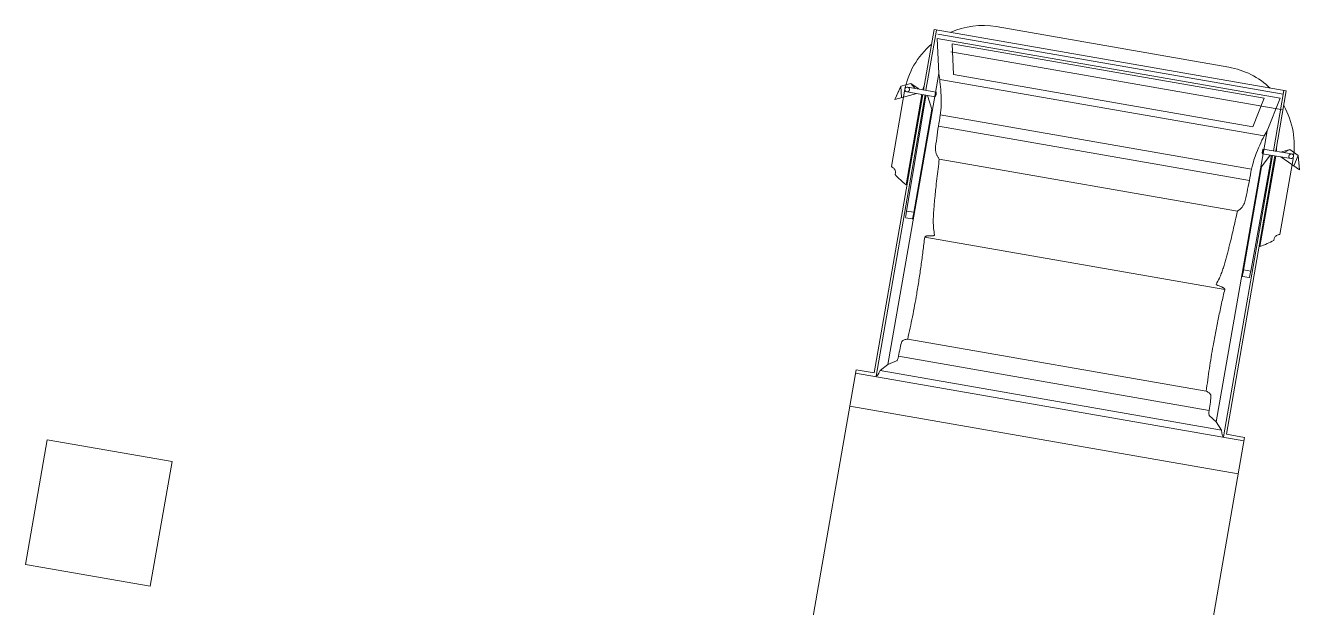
# Model space of a CAD drawing. Extents: x 274235 to 276654, y 142848 to 144425.
# Drawn here: x 275947.13 to 275955.17, y 143084.54 to 143088.22 of the extents above; entities that cross this region are included whole.
import ezdxf

# ---------------------------------------------------------------- set-up
doc = ezdxf.new("R2010")
doc.units = 0
doc.header["$LTSCALE"] = 1.5
doc.layers.get('0').update_dxf_attribs({"linetype": 'CONTINUOUS', "lineweight": 0})
for name, color, linetype, lineweight in [('_ACM-A-DETL', 7, 'CONTINUOUS', 5), ('_ACM-A-SITE-PAKG', 1, 'CONTINUOUS', 5), ('_ACM-S-STRU-CLOS', 5, 'CONTINUOUS', 5)]:
    doc.layers.add(name, color=color, linetype=linetype, lineweight=lineweight)

# ---------------------------------------------------------------- blocks, each defined once
blk = doc.blocks.new('M_Concrete-Rectangular-Column - 800 x 800mm-V827-B1_Working')
at = {"layer": '_ACM-A-DETL', "color": 250}
for p, q in [((400, 400), (-400, 400)), ((-400, 400), (-400, -400)), ((400, -400), (400, 400)), ((-400, -400), (400, -400))]:
    blk.add_line(p, q, dxfattribs=at)
blk = doc.blocks.new('acm_Parking_Truck - Midium Truck 中型货车-V407-B1_Working')
at = {"layer": '_ACM-A-SITE-PAKG'}
for p, q in [((-1244.9, 9000), (-1244.9, 2287.2)), ((1245.1, 9000), (1245.1, 2287.2)), ((-1244.9, 2520), (1245.1, 2520)), ((-1244.9, 2309.9), (1245.1, 2309.9)), ((-1244.9, 2287.2), (-1128.8, 2287.2)), ((-1128.8, 502), (-1128.8, 2287.2)), ((-1113.2, 502), (-1113.2, 2306.2)), ((-1094.4, 2266.4), (1094.6, 2266.4)), ((-1094.4, 2266.4), (-1052.2, 2221.1)), ((1094.6, 2266.4), (1052.4, 2221.1)), ((1113.4, 502), (1113.4, 2306.2)), ((1245.1, 2287.2), (1129, 2287.2)), ((1129, 502), (1129, 2287.2)), ((-1052.2, 354), (-1052.2, 2221.1)), ((-1052.2, 2221.1), (-1001.6, 2188.3)), ((1052.4, 2221.1), (1001.8, 2188.3)), ((1052.4, 354), (1052.4, 2221.1)), ((-995, 2157.3), (995.2, 2157.3)), ((-956.6, 2041.3), (956.8, 2041.3)), ((-961.5, 1386.9), (961.7, 1386.9)), ((-1058.5, 1287.7), (-1100.4, 1287.7)), ((1058.7, 1287.7), (1100.6, 1287.7)), ((-1103.4, 1244.8), (-1107.2, 546.9)), ((-1056.6, 1244.8), (-1103.4, 1244.8)), ((-1057.5, 583.7), (-1056.6, 1259.2)), ((1056.8, 583.7), (1056.8, 1259.2)), ((1056.8, 1244.8), (1103.6, 1244.8)), ((1103.6, 1244.8), (1107.4, 546.9)), ((-1133.7, 502), (-1133.7, 1083)), ((1133.9, 502), (1133.9, 1083)), ((-1244.9, 985), (-1244.9, 500)), ((1245.1, 985), (1245.1, 500)), ((-955.6, 885.6), (955.7, 885.6)), ((-996.7, 683), (996.9, 683)), ((-1097.9, 502), (-1057.5, 583.7)), ((-997.3, 609.9), (997.5, 609.9)), ((1098.1, 502), (1056.8, 583.7)), ((-1273.5, 473.9), (-1296.8, 562.8)), ((-1166.2, 502), (-1296.8, 562.8)), ((-1296.7, 562.5), (-1272.8, 476.5)), ((-1256.4, 544), (-1273.5, 473.9)), ((-1230.4, 502), (-1048.1, 502)), ((1230.6, 502), (1048.2, 502)), ((1166.4, 502), (1297, 562.8)), ((1256.6, 544), (1273.6, 473.9)), ((1296.9, 562.5), (1273, 476.5)), ((1273.6, 473.9), (1297, 562.8)), ((-1273.5, 473.9), (-1214.6, 446.4)), ((-1230.4, 472), (-1048.1, 472)), ((-1181.6, 472), (-1214.6, 446.4)), ((-1214.6, 446.4), (-1159.8, 472)), ((-1128.8, 85.8), (-1128.8, 472)), ((-1113.2, 85.8), (-1113.2, 472)), ((1230.6, 472), (1048.2, 472)), ((1113.4, 85.8), (1113.4, 472)), ((1129, 85.8), (1129, 472)), ((1214.7, 446.4), (1159.9, 472)), ((1181.8, 472), (1214.7, 446.4)), ((1273.6, 473.9), (1214.7, 446.4)), ((-1052.2, 354), (-1098.9, 138)), ((-1039.4, 389.5), (-1052.2, 354)), ((-1039.4, 389.5), (1039.6, 389.5)), ((-999.9, 154.1), (-958.7, 344.3)), ((-958.7, 344.3), (958.9, 344.3)), ((1000.1, 154.1), (958.9, 344.3)), ((1039.6, 389.5), (1052.4, 354)), ((1052.4, 354), (1099.1, 138)), ((-1128.8, 206.7), (1000.1, 206.7)), ((-1128.8, 85.8), (1129, 85.8)), ((-1113.2, 109.3), (1100.5, 109.3)), ((-1098.9, 138), (1099.1, 138)), ((1000.1, 154.1), (-999.9, 154.1)), ((-744.9, 0), (745.1, 0))]:
    blk.add_line(p, q, dxfattribs=at)
for centre, radius, start, end in [((-1230.4, 487), 15, 0, 180), ((-1230.4, 487), 15, 180, 360), ((-744.9, 500), 500, 180, 219.84257), ((745.1, 500), 500, 320.15743, 0), ((1230.6, 487), 15, 0, 180), ((1230.6, 487), 15, 180, 0), ((-744.9, 500), 388.8, 184.13603, 189.08851), ((745.1, 500), 388.8, 350.91149, 355.86397), ((-744.9, 500), 500, 235.93452, 270), ((745.1, 500), 500, 270, 304.06548)]:
    blk.add_arc(centre, radius, start, end, dxfattribs=at)
for centre, major_axis, ratio, start_param, end_param in [((-1113.8, 1315.3), (0, 990.9), 0.069661, 5.998753, 6.274164), ((1114, 1315.3), (0, 990.9), 0.069661, 0.009022, 0.284432), ((-1002.2, 2109.9), (0, 78.6), 0.114908, 5.360309, 6.209776), ((1002.4, 2109.9), (0, 78.6), 0.114908, 0.073409, 0.922932), ((-982.9, 2143.4), (0, 106.8), 0.114908, 1.440062, 2.441316), ((983, 2143.4), (0, 106.8), 0.114907, 3.841881, 4.843139), ((-1100.4, 1244.8), (0, 42.9), 0.069659, 0, 1.569447), ((-1058.5, 1259.3), (0, 28.3), 0.069659, 4.70814, 6.283185), ((-23989.2, 8929.6), (10874.4, 22481.8), 0.972345, 4.840859, 4.84261), ((23989.4, 8929.6), (-10874.4, 22481.8), 0.972345, 1.440575, 1.442326), ((1058.7, 1259.3), (0, 28.3), 0.069478, 0, 1.575045), ((1100.6, 1244.8), (0, 42.9), 0.069659, 4.713738, 6.283185), ((-829.1, 1009.4), (534.4, 206.3), 0.348636, 2.03739, 2.232021), ((829.2, 1009.4), (-534.4, 206.3), 0.348636, 4.051164, 4.245796), ((-944.6, 604.7), (0, 459.8), 0.114908, 1.062646, 1.399612), ((944.8, 604.7), (0, 459.8), 0.114908, 4.883574, 5.220539), ((-1242.1, 797), (0, 2138.7), 0.114908, 4.624805, 4.659071), ((1242.3, 797), (0, 2138.7), 0.114908, 1.624114, 1.658381), ((-1018.4, 707.9), (0, 210.8), 0.114908, 3.683539, 4.042283), ((-1005.2, 626.8), (0, 70.7), 0.114908, 3.929223, 4.470413), ((1005.3, 626.8), (0, 70.7), 0.114908, 1.812773, 2.353962), ((1018.6, 707.9), (0, 210.8), 0.114908, 2.240903, 2.599646), ((-1103.3, 547), (0, 56), 0.069661, 1.573778, 2.507309), ((-1047.9, 486.6), (0, 15.4), 0.114908, 4.738355, 7.828015), ((-1047.9, 487.4), (0, 15.4), 0.114908, 1.596763, 4.686423), ((-1111.8, 2103.1), (0, 1825.8), 0.114908, 3.493929, 3.67097), ((1112, 2103.1), (0, 1825.8), 0.114908, 2.612216, 2.789257), ((1048.1, 486.6), (0, 15.4), 0.114908, 4.738355, 7.828015), ((1048.1, 487.4), (0, 15.4), 0.114908, 1.596763, 4.686423), ((1103.5, 547), (0, 56), 0.069661, 3.775876, 4.709407)]:
    blk.add_ellipse(centre, major_axis=major_axis, ratio=ratio, start_param=start_param, end_param=end_param, dxfattribs=at)
for points in [[(-990.8, 2061.7), (-989.1, 2058.9), (-985.1, 2054), (-977.4, 2048.1), (-967.8, 2043.9), (-960.5, 2042.1), (-956.6, 2041.3)], [(991, 2061.7), (989.3, 2058.9), (985.3, 2054), (977.6, 2048.1), (968, 2043.9), (960.7, 2042.1), (956.8, 2041.3)], [(-939.9, 1375.5), (-936.1, 1374.9), (-928.2, 1373.1), (-920.2, 1371.3), (-916.2, 1370.5)], [(940.1, 1375.5), (936.2, 1374.9), (928.4, 1373.1), (920.4, 1371.3), (916.3, 1370.5)], [(-1214, 1029.8), (-1213.4, 1026.7), (-1212.9, 1020.6), (-1214.3, 1011.7), (-1218, 1003.4), (-1224.3, 996), (-1233.2, 989.6), (-1240.8, 986.4), (-1244.9, 985)], [(1214.2, 1029.8), (1213.6, 1026.7), (1213, 1020.6), (1214.4, 1011.7), (1218.2, 1003.4), (1224.5, 996), (1233.4, 989.6), (1241, 986.4), (1245.1, 985)]]:
    blk.add_open_spline(points, degree=3, dxfattribs=at)
for points, knots in [([(-956.6, 2041.3), (-955.5, 2017.1), (-953.6, 1968.6), (-950.5, 1871.7), (-949.3, 1768.6), (-950.6, 1659.4), (-953.1, 1568.5), (-956.8, 1477.7), (-959.9, 1417.1), (-961.5, 1386.9)], [0, 0, 0, 0, 0.111111, 0.222222, 0.444444, 0.583333, 0.722222, 0.861111, 1, 1, 1, 1]), ([(956.8, 2041.3), (955.7, 2017.1), (953.7, 1968.6), (950.7, 1871.7), (949.5, 1768.6), (950.7, 1659.4), (953.3, 1568.5), (957, 1477.7), (960, 1417.1), (961.7, 1386.9)], [0, 0, 0, 0, 0.111111, 0.222222, 0.444444, 0.583333, 0.722222, 0.861111, 1, 1, 1, 1]), ([(-961.5, 1386.9), (-960.9, 1386), (-959.6, 1384.3), (-957.7, 1382.5), (-956.1, 1381.3), (-954.8, 1380.4), (-953.4, 1379.7), (-952, 1379), (-950.6, 1378.4), (-948.7, 1377.6), (-945.2, 1376.5), (-942.1, 1375.9), (-939.9, 1375.5)], [0, 0, 0, 0, 0.125, 0.25, 0.3125, 0.375, 0.4375, 0.5, 0.5625, 0.625, 0.75, 1, 1, 1, 1]), ([(-916.2, 1370.5), (-915.5, 1370.3), (-914.2, 1370.1), (-912.6, 1369.8), (-911.3, 1369.5), (-910.4, 1369.3), (-909.6, 1369.1), (-909, 1368.9), (-908.7, 1368.8), (-908.5, 1368.8), (-908.2, 1368.7), (-907.9, 1368.6), (-907.3, 1368.5), (-906.5, 1368.2), (-905.7, 1368), (-905.2, 1367.7), (-904.9, 1367.6), (-904.7, 1367.5), (-904.5, 1367.3), (-904.3, 1367.2), (-903.9, 1366.8), (-903.3, 1366.3), (-902.7, 1365.6), (-902.4, 1365), (-902.2, 1364.8)], [0, 0, 0, 0, 0.125, 0.25, 0.3125, 0.375, 0.4375, 0.46875, 0.484375, 0.5, 0.515625, 0.53125, 0.5625, 0.625, 0.6875, 0.71875, 0.734375, 0.75, 0.765625, 0.78125, 0.8125, 0.875, 0.9375, 1, 1, 1, 1]), ([(916.3, 1370.5), (915.7, 1370.3), (914.4, 1370.1), (912.8, 1369.8), (911.5, 1369.5), (910.5, 1369.3), (909.7, 1369.1), (909.2, 1368.9), (908.9, 1368.8), (908.6, 1368.8), (908.4, 1368.7), (908.1, 1368.6), (907.5, 1368.5), (906.7, 1368.2), (905.9, 1368), (905.4, 1367.7), (905.1, 1367.6), (904.9, 1367.5), (904.7, 1367.3), (904.5, 1367.2), (904, 1366.8), (903.5, 1366.3), (902.9, 1365.6), (902.6, 1365), (902.4, 1364.8)], [0, 0, 0, 0, 0.125, 0.25, 0.3125, 0.375, 0.4375, 0.46875, 0.484375, 0.5, 0.515625, 0.53125, 0.5625, 0.625, 0.6875, 0.71875, 0.734375, 0.75, 0.765625, 0.78125, 0.8125, 0.875, 0.9375, 1, 1, 1, 1]), ([(961.7, 1386.9), (961, 1386), (959.7, 1384.3), (957.9, 1382.5), (956.3, 1381.3), (954.9, 1380.4), (953.6, 1379.7), (952.2, 1379), (950.8, 1378.4), (948.9, 1377.6), (945.4, 1376.5), (942.2, 1375.9), (940.1, 1375.5)], [0, 0, 0, 0, 0.125, 0.25, 0.3125, 0.375, 0.4375, 0.5, 0.5625, 0.625, 0.75, 1, 1, 1, 1]), ([(-916.2, 1323.3), (-918.6, 1313.1), (-921.9, 1297.8), (-925.7, 1277.2), (-928.3, 1261.7), (-930.5, 1246.1), (-932.2, 1230.5), (-933.8, 1214.9), (-935.4, 1199.2), (-936.9, 1183.6), (-938.7, 1162.7), (-940.8, 1136.6), (-943.2, 1105.3), (-946, 1063.5), (-949.2, 1011.2), (-952.6, 948.4), (-954.6, 906.6), (-955.6, 885.6)], [0, 0, 0, 0, 0.071429, 0.107143, 0.142857, 0.178571, 0.214286, 0.25, 0.285714, 0.321429, 0.357143, 0.428571, 0.5, 0.571429, 0.714286, 0.857143, 1, 1, 1, 1]), ([(916.3, 1323.3), (918.8, 1313.1), (922.1, 1297.8), (925.9, 1277.2), (928.5, 1261.7), (930.6, 1246.1), (932.4, 1230.5), (934, 1214.9), (935.5, 1199.2), (937.1, 1183.6), (938.9, 1162.7), (941, 1136.6), (943.4, 1105.3), (946.2, 1063.5), (949.4, 1011.2), (952.8, 948.4), (954.8, 906.6), (955.7, 885.6)], [0, 0, 0, 0, 0.071429, 0.107143, 0.142857, 0.178571, 0.214286, 0.25, 0.285714, 0.321429, 0.357143, 0.428571, 0.5, 0.571429, 0.714286, 0.857143, 1, 1, 1, 1]), ([(-955.6, 885.6), (-960.2, 881.9), (-966.4, 876), (-973.3, 866.9), (-977.9, 859.8), (-981.9, 852.3), (-986.4, 842), (-989.2, 833.9), (-990.8, 828.4)], [0, 0, 0, 0, 0.25, 0.375, 0.5, 0.625, 0.75, 1, 1, 1, 1]), ([(955.7, 885.6), (960.3, 881.9), (966.6, 876), (973.5, 866.9), (978, 859.8), (982, 852.3), (986.6, 842), (989.4, 833.9), (991, 828.4)], [0, 0, 0, 0, 0.25, 0.375, 0.5, 0.625, 0.75, 1, 1, 1, 1])]:
    blk.add_open_spline(points, degree=3, knots=knots, dxfattribs=at)
blk = doc.blocks.new('BASEMENT20250512')
at = {"layer": '_ACM-A-SITE-PAKG', "rotation": 180}
blk.add_blockref('acm_Parking_Truck - Midium Truck 中型货车-V407-B1_Working', (712004.1245, 633604.5657), dxfattribs=at)
at = {"layer": '_ACM-S-STRU-CLOS'}
blk.add_blockref('M_Concrete-Rectangular-Column - 800 x 800mm-V827-B1_Working', (706204.1245, 629604.5657), dxfattribs=at)

msp = doc.modelspace()

# ---------------------------------------------------------------- block references
at = {"xscale": 0.0009999999999999994, "yscale": 0.001, "zscale": 0.001, "rotation": 350.1075696352769}
msp.add_blockref('BASEMENT20250512', (275143.7222, 142586.2208), dxfattribs=at)

doc.saveas('drawing.dxf')
